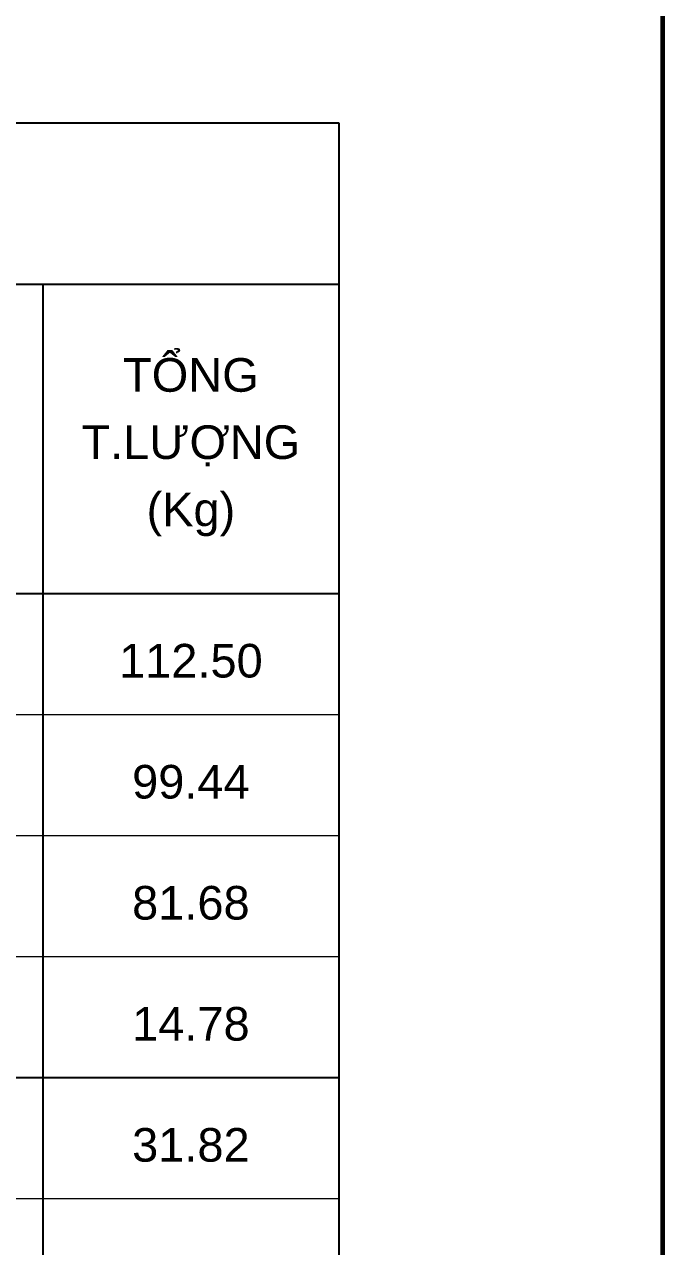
# Model space of a CAD drawing. Header units: millimetres. Extents: x -295047 to 263296, y -724756 to -308748.
# Drawn here: x 189599 to 192736, y -356411 to -350401 of the extents above; entities that cross this region are included whole.
import ezdxf
from ezdxf.enums import TextEntityAlignment as Align

# ---------------------------------------------------------------- set-up
doc = ezdxf.new("R2010")
doc.units = ezdxf.units.MM
doc.header["$MEASUREMENT"] = 0
doc.linetypes.add('HIDDEN', pattern=[0.375, 0.25, -0.125])
for name, color, linetype, lineweight in [('Khungten_LCDI', 7, 'Continuous', 5), ('LC MANH DUT', 35, 'HIDDEN', 5), ('LC Net thay', 7, 'Continuous', 25), ('LC Text1', 3, 'Continuous', 20)]:
    doc.layers.add(name, color=color, linetype=linetype, lineweight=lineweight)
doc.styles.add('Hoa', font='micross.ttf')
doc.styles.add('Khungten', font='VHAVAN.TTF', dxfattribs={"width": 0.9, "height": 5000})
doc.styles.add('Thuong', font='micross.ttf')
doc.styles.add('Title', font='VHBLACK.TTF', dxfattribs={"width": 0.8})

# ---------------------------------------------------------------- blocks, each defined once
blk = doc.blocks.new('lcdi KC')
at = {"layer": 'Khungten_LCDI', "color": 5, "lineweight": 60}
blk.add_line((36600, 14650), (36600, -14650), dxfattribs=at)
at = {"color": 7, "style": 'Khungten', "width": 0.8}
for tag, p in [('REVISION', (39498.8, -10746.3)), ('NGAYHT', (39546.1, -11609.4))]:
    blk.add_attdef(tag, text='', height=200, dxfattribs=at).set_placement(p, align=Align.CENTER)
at = {"layer": 'LC Text1', "style": 'Title', "width": 1.485915}
for tag, p, p2 in [('TENBANVE1', (36912.7, -8885.8), (40339.1, -8885.8)), ('TENBANVE2', (36912.7, -9562.5), (40339.1, -9562.5))]:
    blk.add_attdef(tag, text='', height=250, dxfattribs=at).set_placement(p, p2, align=Align.FIT)
at = {"layer": 'LC Text1', "style": 'Title', "width": 0.7}
blk.add_attdef('SOBANVE', text='', height=250, dxfattribs=at).set_placement((39562, -13896.2), align=Align.CENTER)

msp = doc.modelspace()

# ---------------------------------------------------------------- linework, layer by layer
at = {"layer": 'LC MANH DUT'}
for p, q in [((179471.5, -353794.2), (191144.5, -353794.2)), ((179471.5, -354389.5), (191144.5, -354389.5)), ((179471.5, -354984.7), (191144.5, -354984.7)), ((179471.5, -355579.9), (191144.5, -355579.9)), ((179471.5, -356175.1), (191144.5, -356175.1))]:
    msp.add_line(p, q, dxfattribs=at)
at = {"layer": 'LC Net thay'}
for p, q in [((178479.4, -350884.2), (191144.5, -350884.2)), ((178479.4, -350884.2), (191144.5, -350884.2)), ((191144.5, -350884.2), (191144.5, -366161.7)), ((178479.4, -351677.9), (191144.5, -351677.9)), ((189689.5, -351677.9), (189689.5, -364508.3)), ((178479.4, -353199), (191144.5, -353199)), ((178479.4, -355579.9), (191144.5, -355579.9))]:
    msp.add_line(p, q, dxfattribs=at)

# ---------------------------------------------------------------- block references
at = {"layer": 'LC Net thay', "xscale": 0.8, "yscale": 0.8, "zscale": 0.8}
msp.add_blockref('lcdi KC', (163455.8, -356485.3), dxfattribs=at)

# ---------------------------------------------------------------- texts
at = {"layer": 'LC Text1'}
for s, style, p in [('TỔNG', 'Hoa', (190417, -352207)), ('T.LƯỢNG', 'Hoa', (190417, -352537.6)), ('(Kg)', 'Thuong', (190417, -352868.3))]:
    msp.add_text(s, height=165.34, dxfattribs=dict(at, style=style)).set_placement(p, align=Align.CENTER)
at = {"layer": 'LC Text1', "style": 'Hoa'}
for s, p in [('112.50', (190417, -353662)), ('31.82', (190417, -356042.9))]:
    msp.add_text(s, height=165.34, dxfattribs=at).set_placement(p, align=Align.BOTTOM_CENTER)
at = {"layer": 'LC Text1', "color": 7, "style": 'Hoa'}
for s, p in [('99.44', (190417, -354257.2)), ('81.68', (190417, -354852.4)), ('14.78', (190417, -355447.6))]:
    msp.add_text(s, height=165.34, dxfattribs=at).set_placement(p, align=Align.BOTTOM_CENTER)

doc.saveas('drawing.dxf')
